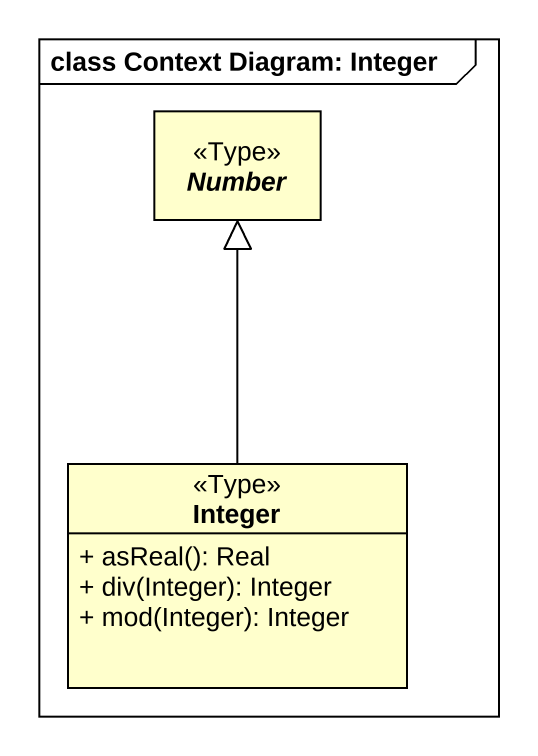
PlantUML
@startuml
mainframe class Context Diagram: Integer
hide circle
hide empty members
skinparam classAttributeIconSize 0
abstract class Number <<Type>>
class Integer <<Type>> {
  + asReal(): Real
  + div(Integer): Integer
  + mod(Integer): Integer
}
Integer -up-|> Number
@enduml
